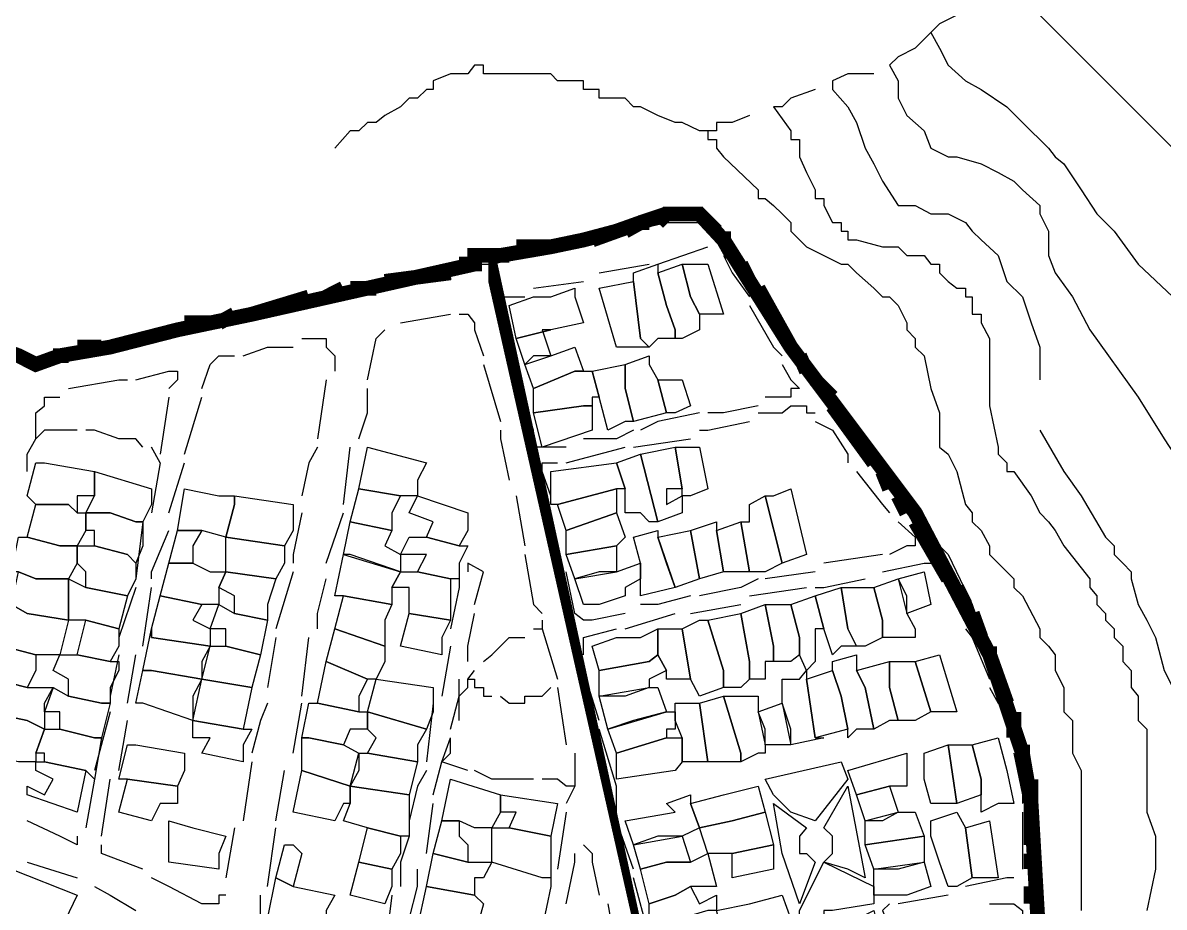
# Model space of a CAD drawing. Header units: millimetres. Extents: x -3588 to 75209, y -3737 to 38254.
# Drawn here: x 3563.7 to 3750.2, y 20290.3 to 20434.7 of the extents above; entities that cross this region are included whole.
import ezdxf

# ---------------------------------------------------------------- set-up
doc = ezdxf.new("R2010")
doc.units = ezdxf.units.MM
doc.layers.add('P', color=253, linetype='Continuous')

msp = doc.modelspace()

# ---------------------------------------------------------------- linework, layer by layer
at = {"layer": 'P'}
for points in [[(3754.14, 20411.643), (3748.779, 20417.004), (3742.009, 20423.774), (3738.056, 20427.727), (3733.815, 20431.968), (3729.862, 20435.921), (3728.454, 20437.329), (3725.637, 20439.858), (3721.685, 20438.737), (3720.276, 20437.329), (3716.323, 20435.921), (3713.491, 20434.496), (3712.082, 20433.088)], [(3712.082, 20433.088), (3710.962, 20431.968), (3709.538, 20430.544), (3706.721, 20429.135), (3705.313, 20427.727), (3706.721, 20425.182), (3706.721, 20422.366), (3708.129, 20419.533), (3710.962, 20417.004), (3712.082, 20414.172), (3714.915, 20412.763), (3716.323, 20412.763), (3720.276, 20411.643), (3723.093, 20410.219), (3725.637, 20408.81), (3727.046, 20407.402), (3729.862, 20404.858), (3729.862, 20403.449), (3731.287, 20400.633), (3731.287, 20396.68), (3732.407, 20393.847), (3735.24, 20389.894), (3738.056, 20384.533)], [(3712.082, 20433.088), (3713.491, 20430.544), (3714.915, 20427.727), (3717.732, 20425.182), (3720.276, 20423.774), (3724.501, 20420.957), (3727.046, 20418.413), (3731.287, 20414.172), (3732.407, 20412.763), (3733.815, 20411.643), (3736.648, 20407.402), (3739.177, 20403.449), (3742.009, 20400.633), (3745.962, 20395.271), (3751.611, 20389.894)], [(3675.674, 20417.004), (3674.266, 20417.004), (3671.433, 20418.413), (3670.313, 20418.413), (3667.48, 20419.533), (3664.663, 20420.957), (3663.527, 20420.957), (3662.119, 20422.366), (3660.71, 20422.366), (3659.302, 20422.366), (3657.878, 20422.366), (3657.878, 20423.774), (3656.757, 20423.774), (3655.349, 20423.774), (3655.349, 20425.182), (3653.941, 20425.182), (3652.516, 20425.182), (3651.108, 20425.182), (3649.988, 20426.319), (3648.564, 20426.319), (3647.155, 20426.319), (3645.747, 20426.319), (3644.339, 20426.319), (3643.202, 20426.319), (3641.794, 20426.319), (3638.977, 20426.319), (3638.977, 20427.727), (3637.553, 20427.727), (3636.433, 20426.319), (3635.024, 20426.319), (3633.616, 20426.319), (3630.783, 20425.182), (3630.783, 20423.774), (3629.663, 20423.774), (3628.239, 20422.366), (3626.831, 20422.366), (3625.422, 20420.957), (3622.878, 20419.533), (3621.469, 20418.413), (3620.061, 20418.413), (3618.653, 20417.004), (3617.228, 20417.004), (3614.7, 20414.172)], [(3702.768, 20426.319), (3699.951, 20426.319), (3698.527, 20426.319), (3695.999, 20425.182), (3695.999, 20423.774), (3698.527, 20420.957), (3699.951, 20418.413), (3701.36, 20414.172), (3702.768, 20411.643), (3704.176, 20408.81), (3706.721, 20404.858), (3709.538, 20404.858), (3712.082, 20403.449), (3714.915, 20403.449), (3717.732, 20402.041), (3718.852, 20400.633), (3720.276, 20399.208), (3723.093, 20396.68), (3724.501, 20392.439), (3727.046, 20389.894), (3728.454, 20385.669), (3729.862, 20381.716), (3729.862, 20376.355)], [(3693.166, 20423.774), (3689.213, 20422.366), (3687.805, 20420.957), (3686.396, 20420.957), (3689.213, 20417.004), (3689.213, 20415.596), (3690.637, 20415.596), (3690.637, 20412.763), (3691.758, 20410.219), (3693.166, 20407.402), (3693.166, 20405.994), (3694.59, 20405.994), (3694.59, 20404.858), (3695.999, 20402.041), (3697.407, 20402.041), (3697.407, 20400.633), (3698.527, 20400.633), (3698.527, 20399.208), (3699.951, 20399.208), (3704.176, 20398.088), (3706.721, 20398.088), (3708.129, 20396.68), (3709.538, 20396.68), (3710.962, 20396.68), (3712.082, 20395.271), (3713.491, 20395.271), (3713.491, 20393.847), (3714.915, 20392.439), (3716.323, 20391.318), (3717.732, 20391.318), (3717.732, 20389.894), (3718.852, 20389.894), (3718.852, 20388.486), (3718.852, 20387.077), (3720.276, 20387.077), (3720.276, 20385.669), (3721.685, 20383.125), (3721.685, 20381.716), (3721.685, 20380.308), (3721.685, 20378.884), (3721.685, 20377.763), (3721.685, 20376.355), (3721.685, 20372.114), (3723.093, 20365.344), (3723.093, 20364.208), (3724.501, 20362.8), (3724.501, 20361.391), (3725.637, 20361.391), (3728.454, 20357.439), (3729.862, 20354.622), (3731.287, 20353.198), (3732.407, 20351.789), (3733.815, 20349.245), (3738.056, 20343.883), (3738.056, 20342.475), (3739.177, 20341.067), (3739.177, 20339.658), (3740.601, 20338.234), (3740.601, 20337.114), (3742.009, 20335.706), (3742.009, 20334.297), (3743.418, 20332.873), (3743.418, 20331.465), (3743.418, 20330.344), (3744.826, 20328.92), (3744.826, 20327.512), (3744.826, 20326.103), (3745.962, 20324.695), (3745.962, 20323.559), (3745.962, 20322.15), (3745.962, 20320.742), (3747.37, 20319.334), (3747.37, 20317.909), (3747.37, 20315.381), (3747.37, 20313.972), (3747.37, 20312.548), (3747.37, 20310.02), (3747.37, 20305.779), (3748.779, 20301.826), (3748.779, 20299.009), (3748.779, 20296.464), (3747.37, 20289.695)], [(3682.443, 20419.533), (3679.627, 20418.413), (3678.202, 20418.413), (3677.082, 20418.413), (3677.082, 20417.004), (3675.674, 20417.004)], [(3675.674, 20417.004), (3675.674, 20415.596), (3677.082, 20415.596), (3677.082, 20414.172), (3678.202, 20412.763), (3683.852, 20407.402), (3683.852, 20405.994), (3684.988, 20405.994), (3686.396, 20404.858), (3687.805, 20403.449), (3689.213, 20402.041), (3689.213, 20400.633), (3691.758, 20398.088), (3697.407, 20395.271), (3698.527, 20395.271), (3699.951, 20393.847), (3702.768, 20391.318), (3704.176, 20389.894), (3705.313, 20389.894), (3706.721, 20388.486), (3708.129, 20385.669), (3708.129, 20384.533), (3709.538, 20383.125), (3709.538, 20381.716), (3710.962, 20380.308), (3712.082, 20374.947), (3713.491, 20370.994), (3713.491, 20369.569), (3713.491, 20368.161), (3713.491, 20365.344), (3714.915, 20364.208), (3716.323, 20361.391), (3717.732, 20356.03), (3718.852, 20354.622), (3718.852, 20353.198), (3720.276, 20351.789), (3721.685, 20349.245), (3721.685, 20347.836), (3724.501, 20345.02), (3725.637, 20343.883), (3725.637, 20342.475), (3727.046, 20341.067), (3729.862, 20335.706), (3729.862, 20334.297), (3731.287, 20332.873), (3732.407, 20331.465), (3732.407, 20328.92), (3733.815, 20326.103), (3733.815, 20324.695), (3733.815, 20322.15), (3735.24, 20320.742), (3735.24, 20319.334), (3735.24, 20317.909), (3735.24, 20315.381), (3736.648, 20312.548), (3736.648, 20308.595), (3736.648, 20307.187), (3736.648, 20303.234), (3736.648, 20301.826), (3736.648, 20299.009), (3736.648, 20297.585), (3736.648, 20289.695)], [(3563.04, 20380.308), (3565.856, 20378.884), (3569.809, 20380.308), (3578.003, 20381.716), (3589.014, 20384.533), (3601.145, 20387.077), (3611.867, 20389.894), (3628.239, 20393.847), (3635.024, 20395.271), (3640.386, 20395.271), (3656.757, 20399.208), (3668.888, 20402.041), (3672.841, 20402.041)], [(3672.841, 20402.041), (3675.674, 20402.041), (3678.202, 20399.208), (3682.443, 20393.847), (3686.396, 20387.077), (3689.213, 20381.716), (3694.59, 20374.947), (3701.36, 20364.208), (3709.538, 20354.622), (3710.962, 20351.789), (3712.082, 20350.669), (3714.915, 20347.836), (3718.852, 20339.658), (3721.685, 20331.465), (3725.637, 20322.15), (3727.046, 20315.381), (3728.454, 20307.187), (3728.454, 20296.464), (3729.862, 20282.909)], [(3667.48, 20395.271), (3675.674, 20398.088)], [(3678.202, 20396.68), (3679.627, 20393.847), (3682.443, 20389.894)], [(3657.878, 20393.847), (3666.072, 20395.271)], [(3667.48, 20383.125), (3666.072, 20381.716), (3664.663, 20383.125), (3663.527, 20392.439), (3663.527, 20393.847), (3667.48, 20395.271), (3667.48, 20393.847), (3668.888, 20388.486), (3670.313, 20384.533), (3670.313, 20383.125), (3667.48, 20383.125)], [(3671.433, 20383.125), (3670.313, 20383.125), (3670.313, 20384.533), (3668.888, 20388.486), (3667.48, 20393.847), (3671.433, 20395.271), (3672.841, 20389.894), (3674.266, 20387.077), (3674.266, 20384.533), (3671.433, 20383.125)], [(3678.202, 20387.077), (3674.266, 20387.077), (3672.841, 20389.894), (3671.433, 20395.271), (3675.674, 20395.271), (3678.202, 20387.077)], [(3647.155, 20391.318), (3655.349, 20392.439)], [(3663.527, 20381.716), (3660.71, 20381.716), (3657.878, 20391.318), (3663.527, 20392.439), (3664.663, 20383.125), (3666.072, 20381.716), (3663.527, 20381.716)], [(3647.155, 20389.894), (3649.988, 20389.894), (3653.941, 20391.318), (3653.941, 20389.894), (3655.349, 20385.669), (3649.988, 20384.533), (3644.339, 20383.125), (3643.202, 20388.486), (3647.155, 20389.894)], [(3643.202, 20384.533), (3641.794, 20388.486), (3641.794, 20389.894), (3643.202, 20389.894), (3645.747, 20389.894)], [(3682.443, 20388.486), (3686.396, 20381.716), (3687.805, 20380.308)], [(3625.422, 20385.669), (3633.616, 20387.077)], [(3635.024, 20387.077), (3636.433, 20387.077), (3637.553, 20385.669), (3637.553, 20384.533), (3638.977, 20380.308)], [(3609.338, 20383.125), (3611.867, 20383.125), (3613.291, 20383.125), (3613.291, 20381.716), (3614.7, 20380.308), (3614.7, 20378.884), (3614.7, 20377.763)], [(3620.061, 20376.355), (3621.469, 20383.125), (3622.878, 20384.533)], [(3645.747, 20373.522), (3643.202, 20383.125)], [(3647.155, 20380.308), (3645.747, 20378.884), (3644.339, 20383.125), (3649.988, 20384.533), (3648.564, 20384.533), (3649.988, 20380.308), (3647.155, 20380.308)], [(3738.056, 20384.533), (3745.962, 20373.522), (3750.187, 20366.753), (3752.732, 20362.8), (3755.564, 20356.03), (3758.381, 20349.245), (3760.926, 20342.475), (3762.334, 20335.706), (3766.287, 20326.103), (3767.695, 20323.559), (3766.287, 20319.334), (3767.695, 20317.909)], [(3599.736, 20380.308), (3603.689, 20381.716), (3607.914, 20381.716)], [(3655.349, 20377.763), (3653.941, 20377.763), (3647.155, 20374.947), (3645.747, 20378.884), (3649.988, 20380.308), (3653.941, 20381.716), (3655.349, 20377.763)], [(3592.967, 20374.947), (3594.375, 20378.884), (3595.783, 20380.308), (3598.328, 20380.308)], [(3667.48, 20376.355), (3668.888, 20370.994), (3663.527, 20369.569), (3662.119, 20374.947), (3662.119, 20377.763), (3662.119, 20378.884), (3666.072, 20380.308), (3666.072, 20378.884), (3667.48, 20376.355)], [(3582.228, 20376.355), (3587.589, 20377.763), (3589.014, 20377.763), (3589.014, 20376.355), (3587.589, 20374.947)], [(3638.977, 20378.884), (3641.794, 20369.569)], [(3656.757, 20373.522), (3656.757, 20372.114), (3655.349, 20372.114), (3647.155, 20370.994), (3647.155, 20374.947), (3653.941, 20377.763), (3655.349, 20377.763), (3656.757, 20377.763), (3657.878, 20373.522), (3656.757, 20373.522)], [(3662.119, 20369.569), (3659.302, 20368.161), (3657.878, 20373.522), (3656.757, 20377.763), (3662.119, 20378.884), (3662.119, 20377.763), (3662.119, 20374.947), (3663.527, 20369.569), (3662.119, 20369.569)], [(3687.805, 20378.884), (3689.213, 20376.355), (3690.637, 20374.947), (3689.213, 20374.947), (3689.213, 20373.522), (3687.805, 20373.522), (3684.988, 20373.522)], [(3571.218, 20374.947), (3579.412, 20376.355), (3580.82, 20376.355)], [(3613.291, 20376.355), (3611.867, 20366.753)], [(3670.313, 20370.994), (3668.888, 20370.994), (3667.48, 20376.355), (3671.433, 20376.355), (3672.841, 20372.114), (3670.313, 20370.994)], [(3618.653, 20366.753), (3620.061, 20370.994), (3620.061, 20374.947)], [(3565.856, 20366.753), (3565.856, 20370.994), (3567.265, 20372.114), (3567.265, 20373.522), (3568.689, 20373.522), (3569.809, 20373.522)], [(3587.589, 20373.522), (3586.181, 20364.208)], [(3590.134, 20364.208), (3592.967, 20373.522)], [(3649.988, 20365.344), (3648.564, 20365.344), (3647.155, 20365.344), (3647.155, 20366.753), (3647.155, 20368.161), (3645.747, 20372.114)], [(3656.757, 20370.994), (3656.757, 20368.161), (3648.564, 20365.344), (3647.155, 20370.994), (3655.349, 20372.114), (3656.757, 20372.114), (3656.757, 20370.994)], [(3683.852, 20372.114), (3678.202, 20370.994), (3675.674, 20370.994)], [(3683.852, 20370.994), (3684.988, 20370.994), (3686.396, 20370.994), (3687.805, 20370.994), (3689.213, 20372.114), (3690.637, 20372.114), (3691.758, 20372.114), (3691.758, 20370.994), (3693.166, 20370.994)], [(3674.266, 20370.994), (3667.48, 20369.569), (3664.663, 20368.161)], [(3572.642, 20368.161), (3571.218, 20368.161), (3569.809, 20368.161), (3567.265, 20368.161), (3565.856, 20366.753)], [(3583.364, 20365.344), (3582.228, 20366.753), (3579.412, 20366.753), (3575.459, 20368.161), (3574.05, 20368.161)], [(3641.794, 20368.161), (3641.794, 20366.753), (3643.202, 20359.983)], [(3663.527, 20368.161), (3660.71, 20366.753), (3655.349, 20366.753)], [(3674.266, 20368.161), (3675.674, 20368.161), (3682.443, 20369.569)], [(3693.166, 20369.569), (3695.999, 20368.161), (3698.527, 20364.208), (3698.527, 20362.8)], [(3729.862, 20368.161), (3733.815, 20361.391), (3736.648, 20357.439), (3740.601, 20350.669), (3742.009, 20349.245), (3742.009, 20347.836), (3743.418, 20346.428), (3744.826, 20345.02), (3744.826, 20343.883), (3745.962, 20339.658), (3747.37, 20337.114), (3748.779, 20334.297), (3750.187, 20328.92), (3751.611, 20326.103)], [(3564.448, 20361.391), (3564.448, 20364.208), (3565.856, 20366.753)], [(3663.527, 20365.344), (3672.841, 20366.753)], [(3586.181, 20362.8), (3584.773, 20365.344)], [(3611.867, 20365.344), (3610.459, 20362.8), (3609.338, 20357.439)], [(3616.108, 20356.03), (3617.228, 20365.344)], [(3628.239, 20359.983), (3628.239, 20357.439), (3625.422, 20357.439), (3618.653, 20358.559), (3620.061, 20365.344), (3629.663, 20362.8), (3628.239, 20359.983)], [(3652.516, 20365.344), (3649.988, 20365.344)], [(3652.516, 20362.8), (3662.119, 20365.344)], [(3666.072, 20353.198), (3664.663, 20354.622), (3662.119, 20354.622), (3662.119, 20358.559), (3660.71, 20362.8), (3664.663, 20364.208), (3667.48, 20353.198), (3666.072, 20353.198)], [(3670.313, 20358.559), (3668.888, 20358.559), (3668.888, 20356.03), (3671.433, 20357.439), (3671.433, 20354.622), (3667.48, 20353.198), (3664.663, 20364.208), (3670.313, 20365.344), (3671.433, 20358.559), (3670.313, 20358.559)], [(3672.841, 20357.439), (3671.433, 20357.439), (3671.433, 20358.559), (3670.313, 20365.344), (3674.266, 20365.344), (3675.674, 20358.559), (3672.841, 20357.439)], [(3575.459, 20357.439), (3572.642, 20357.439), (3572.642, 20354.622), (3571.218, 20356.03), (3565.856, 20356.03), (3564.448, 20357.439), (3565.856, 20362.8), (3567.265, 20362.8), (3575.459, 20361.391), (3575.459, 20357.439)], [(3586.181, 20362.8), (3584.773, 20354.622)], [(3587.589, 20354.622), (3590.134, 20362.8)], [(3649.988, 20357.439), (3648.564, 20361.391), (3648.564, 20362.8), (3651.108, 20362.8)], [(3649.988, 20361.391), (3660.71, 20362.8), (3662.119, 20358.559), (3660.71, 20358.559), (3651.108, 20356.03), (3649.988, 20356.03), (3649.988, 20361.391)], [(3584.773, 20356.03), (3583.364, 20353.198), (3582.228, 20353.198), (3578.003, 20354.622), (3574.05, 20354.622), (3575.459, 20357.439), (3575.459, 20361.391), (3584.773, 20358.559), (3584.773, 20356.03)], [(3699.951, 20361.391), (3704.176, 20356.03), (3705.313, 20354.622)], [(3595.783, 20357.439), (3598.328, 20357.439), (3598.328, 20356.03), (3596.904, 20350.669), (3592.967, 20351.789), (3589.014, 20351.789), (3590.134, 20358.559), (3595.783, 20357.439)], [(3607.914, 20351.789), (3606.506, 20349.245), (3596.904, 20350.669), (3598.328, 20356.03), (3598.328, 20357.439), (3607.914, 20356.03), (3607.914, 20351.789)], [(3624.014, 20354.622), (3624.014, 20351.789), (3617.228, 20353.198), (3618.653, 20358.559), (3625.422, 20357.439), (3624.014, 20354.622)], [(3636.433, 20351.789), (3635.024, 20349.245), (3629.663, 20350.669), (3630.783, 20353.198), (3626.831, 20354.622), (3628.239, 20357.439), (3636.433, 20354.622), (3636.433, 20351.789)], [(3644.339, 20357.439), (3645.747, 20349.245)], [(3660.71, 20354.622), (3652.516, 20351.789), (3651.108, 20356.03), (3660.71, 20358.559), (3660.71, 20354.622)], [(3684.988, 20345.02), (3682.443, 20345.02), (3681.035, 20353.198), (3682.443, 20353.198), (3682.443, 20356.03), (3684.988, 20357.439), (3687.805, 20346.428), (3684.988, 20345.02)], [(3686.396, 20357.439), (3689.213, 20358.559), (3691.758, 20347.836), (3687.805, 20346.428), (3684.988, 20357.439), (3686.396, 20357.439)], [(3572.642, 20354.622), (3574.05, 20354.622), (3574.05, 20351.789), (3572.642, 20349.245), (3569.809, 20349.245), (3564.448, 20350.669), (3565.856, 20356.03), (3571.218, 20356.03), (3572.642, 20354.622)], [(3583.364, 20349.245), (3582.228, 20346.428), (3580.82, 20347.836), (3575.459, 20349.245), (3575.459, 20351.789), (3574.05, 20351.789), (3574.05, 20354.622), (3578.003, 20354.622), (3582.228, 20353.198), (3583.364, 20353.198), (3583.364, 20349.245)], [(3583.364, 20353.198), (3582.228, 20343.883)], [(3609.338, 20354.622), (3607.914, 20347.836), (3607.914, 20346.428)], [(3613.291, 20346.428), (3616.108, 20354.622)], [(3625.422, 20346.428), (3625.422, 20345.02), (3617.228, 20347.836), (3616.108, 20347.836), (3617.228, 20353.198), (3624.014, 20351.789), (3622.878, 20349.245), (3625.422, 20347.836), (3625.422, 20346.428)], [(3651.108, 20346.428), (3649.988, 20354.622)], [(3660.71, 20349.245), (3652.516, 20347.836), (3652.516, 20351.789), (3660.71, 20354.622), (3662.119, 20350.669), (3660.71, 20349.245)], [(3677.082, 20351.789), (3678.202, 20345.02), (3674.266, 20343.883), (3672.841, 20351.789), (3677.082, 20353.198), (3677.082, 20351.789)], [(3681.035, 20345.02), (3678.202, 20345.02), (3677.082, 20351.789), (3681.035, 20353.198), (3682.443, 20345.02), (3681.035, 20345.02)], [(3706.721, 20353.198), (3709.538, 20350.669), (3709.538, 20349.245), (3708.129, 20349.245), (3705.313, 20347.836)], [(3584.773, 20343.883), (3584.773, 20345.02), (3587.589, 20351.789)], [(3591.542, 20349.245), (3591.542, 20346.428), (3587.589, 20346.428), (3589.014, 20351.789), (3592.967, 20351.789), (3591.542, 20349.245)], [(3667.48, 20350.669), (3670.313, 20342.475), (3664.663, 20341.067), (3664.663, 20343.883), (3664.663, 20346.428), (3663.527, 20350.669), (3667.48, 20351.789), (3667.48, 20350.669)], [(3668.888, 20346.428), (3667.48, 20350.669), (3672.841, 20351.789), (3674.266, 20343.883), (3670.313, 20342.475), (3668.888, 20346.428)], [(3572.642, 20346.428), (3571.218, 20343.883), (3565.856, 20343.883), (3563.04, 20345.02), (3561.903, 20345.02), (3563.04, 20350.669), (3564.448, 20350.669), (3569.809, 20349.245), (3572.642, 20349.245), (3572.642, 20346.428)], [(3606.506, 20346.428), (3605.097, 20343.883), (3596.904, 20345.02), (3596.904, 20350.669), (3606.506, 20349.245), (3606.506, 20346.428)], [(3635.024, 20346.428), (3635.024, 20343.883), (3633.616, 20343.883), (3628.239, 20345.02), (3629.663, 20347.836), (3625.422, 20347.836), (3626.831, 20350.669), (3629.663, 20350.669), (3635.024, 20349.245), (3636.433, 20349.245), (3635.024, 20346.428)], [(3582.228, 20343.883), (3580.82, 20341.067), (3574.05, 20342.475), (3574.05, 20345.02), (3572.642, 20346.428), (3572.642, 20349.245), (3575.459, 20349.245), (3580.82, 20347.836), (3582.228, 20346.428), (3582.228, 20343.883)], [(3624.014, 20342.475), (3624.014, 20339.658), (3616.108, 20341.067), (3614.7, 20341.067), (3616.108, 20347.836), (3625.422, 20345.02), (3624.014, 20342.475)], [(3645.747, 20347.836), (3647.155, 20339.658), (3648.564, 20338.234)], [(3657.878, 20345.02), (3653.941, 20343.883), (3652.516, 20347.836), (3660.71, 20349.245), (3660.71, 20345.02), (3657.878, 20345.02)], [(3704.176, 20347.836), (3694.59, 20346.428)], [(3594.375, 20345.02), (3596.904, 20345.02), (3595.783, 20342.475), (3595.783, 20339.658), (3592.967, 20339.658), (3586.181, 20341.067), (3587.589, 20346.428), (3591.542, 20346.428), (3594.375, 20345.02)], [(3637.553, 20339.658), (3638.977, 20345.02), (3636.433, 20346.428), (3636.433, 20345.02)], [(3657.878, 20339.658), (3655.349, 20339.658), (3653.941, 20343.883), (3660.71, 20345.02), (3664.663, 20346.428), (3664.663, 20343.883), (3662.119, 20342.475), (3662.119, 20341.067), (3657.878, 20339.658)], [(3704.176, 20345.02), (3710.962, 20346.428), (3712.082, 20346.428)], [(3571.218, 20339.658), (3571.218, 20337.114), (3564.448, 20338.234), (3561.903, 20339.658), (3563.04, 20345.02), (3565.856, 20343.883), (3571.218, 20343.883), (3571.218, 20339.658)], [(3574.05, 20342.475), (3580.82, 20341.067), (3579.412, 20335.706), (3574.05, 20337.114), (3571.218, 20337.114), (3571.218, 20343.883), (3574.05, 20342.475)], [(3603.689, 20339.658), (3603.689, 20337.114), (3598.328, 20338.234), (3598.328, 20341.067), (3595.783, 20342.475), (3596.904, 20345.02), (3605.097, 20343.883), (3603.689, 20339.658)], [(3607.914, 20345.02), (3605.097, 20335.706)], [(3611.867, 20335.706), (3611.867, 20338.234), (3613.291, 20343.883)], [(3628.239, 20345.02), (3633.616, 20343.883), (3633.616, 20337.114), (3626.831, 20338.234), (3626.831, 20342.475), (3624.014, 20342.475), (3625.422, 20345.02), (3628.239, 20345.02)], [(3635.024, 20343.883), (3635.024, 20342.475), (3633.616, 20335.706)], [(3655.349, 20337.114), (3653.941, 20338.234), (3652.516, 20345.02)], [(3683.852, 20343.883), (3681.035, 20342.475), (3674.266, 20341.067)], [(3693.166, 20345.02), (3684.988, 20343.883)], [(3693.166, 20342.475), (3694.59, 20342.475), (3701.36, 20343.883)], [(3708.129, 20338.234), (3709.538, 20335.706), (3709.538, 20334.297), (3704.176, 20334.297), (3704.176, 20337.114), (3702.768, 20342.475), (3706.721, 20343.883), (3708.129, 20338.234)], [(3708.129, 20341.067), (3706.721, 20343.883), (3710.962, 20345.02), (3712.082, 20339.658), (3708.129, 20338.234), (3708.129, 20341.067)], [(3713.491, 20345.02), (3716.323, 20339.658), (3717.732, 20337.114)], [(3582.228, 20342.475), (3579.412, 20334.297)], [(3583.364, 20332.873), (3584.773, 20342.475)], [(3682.443, 20341.067), (3691.758, 20342.475)], [(3697.407, 20332.873), (3695.999, 20331.465), (3694.59, 20335.706), (3693.166, 20341.067), (3697.407, 20342.475), (3698.527, 20335.706), (3699.951, 20332.873), (3697.407, 20332.873)], [(3701.36, 20332.873), (3699.951, 20332.873), (3698.527, 20335.706), (3697.407, 20342.475), (3702.768, 20342.475), (3704.176, 20337.114), (3704.176, 20334.297), (3701.36, 20332.873)], [(3594.375, 20334.297), (3594.375, 20332.873), (3584.773, 20334.297), (3584.773, 20335.706), (3586.181, 20341.067), (3592.967, 20339.658), (3591.542, 20337.114), (3594.375, 20335.706), (3594.375, 20334.297)], [(3622.878, 20337.114), (3622.878, 20332.873), (3614.7, 20335.706), (3616.108, 20341.067), (3624.014, 20339.658), (3622.878, 20337.114)], [(3672.841, 20341.067), (3667.48, 20339.658), (3664.663, 20339.658)], [(3693.166, 20335.706), (3693.166, 20330.344), (3691.758, 20328.92), (3690.637, 20331.465), (3690.637, 20334.297), (3689.213, 20339.658), (3693.166, 20341.067), (3694.59, 20335.706), (3693.166, 20335.706)], [(3564.448, 20338.234), (3571.218, 20337.114), (3569.809, 20331.465), (3565.856, 20331.465), (3560.495, 20332.873), (3561.903, 20339.658), (3564.448, 20338.234)], [(3602.553, 20331.465), (3596.904, 20332.873), (3596.904, 20335.706), (3594.375, 20335.706), (3595.783, 20339.658), (3598.328, 20338.234), (3603.689, 20337.114), (3602.553, 20331.465)], [(3632.192, 20334.297), (3632.192, 20331.465), (3625.422, 20332.873), (3626.831, 20338.234), (3633.616, 20337.114), (3632.192, 20334.297)], [(3636.433, 20330.344), (3636.433, 20332.873), (3637.553, 20338.234)], [(3662.119, 20338.234), (3656.757, 20337.114), (3655.349, 20337.114)], [(3662.119, 20335.706), (3670.313, 20338.234)], [(3672.841, 20338.234), (3681.035, 20339.658)], [(3681.035, 20326.103), (3678.202, 20326.103), (3678.202, 20328.92), (3675.674, 20337.114), (3681.035, 20338.234), (3682.443, 20330.344), (3682.443, 20327.512), (3681.035, 20326.103)], [(3683.852, 20327.512), (3682.443, 20327.512), (3682.443, 20330.344), (3681.035, 20338.234), (3684.988, 20339.658), (3686.396, 20332.873), (3686.396, 20330.344), (3684.988, 20330.344), (3684.988, 20327.512), (3683.852, 20327.512)], [(3689.213, 20330.344), (3686.396, 20330.344), (3686.396, 20332.873), (3684.988, 20339.658), (3689.213, 20339.658), (3690.637, 20334.297), (3690.637, 20331.465), (3689.213, 20330.344)], [(3579.412, 20332.873), (3578.003, 20330.344), (3572.642, 20331.465), (3574.05, 20337.114), (3579.412, 20335.706), (3579.412, 20332.873)], [(3648.564, 20337.114), (3648.564, 20335.706)], [(3674.266, 20337.114), (3675.674, 20337.114), (3678.202, 20328.92), (3678.202, 20326.103), (3674.266, 20324.695), (3672.841, 20327.512), (3671.433, 20335.706), (3674.266, 20337.114)], [(3592.967, 20330.344), (3592.967, 20327.512), (3584.773, 20328.92), (3583.364, 20328.92), (3584.773, 20335.706), (3584.773, 20334.297), (3594.375, 20332.873), (3592.967, 20330.344)], [(3622.878, 20330.344), (3621.469, 20327.512), (3620.061, 20327.512), (3613.291, 20330.344), (3614.7, 20335.706), (3622.878, 20332.873), (3622.878, 20330.344)], [(3647.155, 20335.706), (3648.564, 20335.706)], [(3648.564, 20335.706), (3651.108, 20327.512)], [(3655.349, 20331.465), (3655.349, 20334.297), (3660.71, 20335.706)], [(3660.71, 20334.297), (3664.663, 20334.297), (3667.48, 20335.706), (3667.48, 20331.465), (3666.072, 20330.344), (3657.878, 20328.92), (3656.757, 20332.873), (3660.71, 20334.297)], [(3668.888, 20327.512), (3668.888, 20328.92), (3667.48, 20331.465), (3667.48, 20335.706), (3671.433, 20335.706), (3672.841, 20327.512), (3668.888, 20327.512)], [(3717.732, 20335.706), (3718.852, 20334.297), (3721.685, 20327.512)], [(3565.856, 20328.92), (3564.448, 20326.103), (3559.087, 20327.512), (3560.495, 20330.344), (3560.495, 20332.873), (3565.856, 20331.465), (3565.856, 20328.92)], [(3596.904, 20332.873), (3602.553, 20331.465), (3601.145, 20326.103), (3592.967, 20327.512), (3594.375, 20332.873), (3596.904, 20332.873)], [(3605.097, 20334.297), (3603.689, 20326.103)], [(3609.338, 20324.695), (3610.459, 20334.297)], [(3633.616, 20332.873), (3632.192, 20324.695)], [(3638.977, 20330.344), (3640.386, 20331.465), (3641.794, 20332.873), (3643.202, 20334.297), (3644.339, 20334.297), (3645.747, 20334.297)], [(3578.003, 20326.103), (3578.003, 20323.559), (3576.579, 20323.559), (3571.218, 20324.695), (3571.218, 20327.512), (3568.689, 20328.92), (3569.809, 20331.465), (3572.642, 20331.465), (3578.003, 20330.344), (3579.412, 20330.344), (3579.412, 20328.92), (3578.003, 20326.103)], [(3579.412, 20331.465), (3578.003, 20324.695), (3578.003, 20323.559)], [(3580.82, 20323.559), (3582.228, 20331.465)], [(3662.119, 20324.695), (3657.878, 20324.695), (3657.878, 20328.92), (3666.072, 20330.344), (3667.48, 20331.465), (3668.888, 20328.92), (3666.072, 20327.512), (3666.072, 20326.103), (3662.119, 20324.695)], [(3699.951, 20319.334), (3698.527, 20317.909), (3698.527, 20319.334), (3697.407, 20324.695), (3695.999, 20328.92), (3695.999, 20330.344), (3699.951, 20331.465), (3699.951, 20328.92), (3701.36, 20326.103), (3702.768, 20319.334), (3699.951, 20319.334)], [(3713.491, 20322.15), (3712.082, 20322.15), (3709.538, 20330.344), (3713.491, 20331.465), (3716.323, 20322.15), (3713.491, 20322.15)], [(3591.542, 20324.695), (3591.542, 20320.742), (3583.364, 20323.559), (3582.228, 20323.559), (3583.364, 20328.92), (3584.773, 20328.92), (3592.967, 20327.512), (3591.542, 20324.695)], [(3618.653, 20324.695), (3618.653, 20322.15), (3611.867, 20323.559), (3613.291, 20330.344), (3620.061, 20327.512), (3618.653, 20324.695)], [(3636.433, 20327.512), (3637.553, 20328.92)], [(3657.878, 20320.742), (3655.349, 20328.92)], [(3689.213, 20319.334), (3687.805, 20323.559), (3687.805, 20327.512), (3690.637, 20327.512), (3691.758, 20328.92), (3691.758, 20327.512), (3693.166, 20317.909), (3694.59, 20317.909), (3689.213, 20316.789), (3689.213, 20319.334)], [(3697.407, 20324.695), (3698.527, 20319.334), (3693.166, 20317.909), (3691.758, 20327.512), (3695.999, 20328.92), (3697.407, 20324.695)], [(3705.313, 20320.742), (3702.768, 20319.334), (3701.36, 20326.103), (3699.951, 20328.92), (3705.313, 20330.344), (3705.313, 20326.103), (3706.721, 20320.742), (3705.313, 20320.742)], [(3709.538, 20320.742), (3706.721, 20320.742), (3705.313, 20326.103), (3705.313, 20330.344), (3709.538, 20330.344), (3712.082, 20322.15), (3709.538, 20320.742)], [(3564.448, 20320.742), (3557.678, 20322.15), (3559.087, 20327.512), (3564.448, 20326.103), (3568.689, 20326.103), (3567.265, 20322.15), (3567.265, 20320.742), (3567.265, 20319.334), (3564.448, 20320.742)], [(3599.736, 20319.334), (3591.542, 20320.742), (3592.967, 20327.512), (3601.145, 20326.103), (3599.736, 20319.334)], [(3630.783, 20322.15), (3629.663, 20319.334), (3620.061, 20322.15), (3621.469, 20327.512), (3630.783, 20326.103), (3630.783, 20322.15)], [(3633.616, 20319.334), (3635.024, 20324.695), (3635.024, 20327.512)], [(3635.024, 20320.742), (3635.024, 20322.15), (3635.024, 20324.695), (3636.433, 20326.103), (3636.433, 20327.512)], [(3636.433, 20327.512), (3637.553, 20327.512), (3637.553, 20326.103), (3638.977, 20326.103), (3638.977, 20324.695), (3640.386, 20324.695)], [(3567.265, 20323.559), (3568.689, 20326.103), (3571.218, 20324.695), (3576.579, 20323.559), (3578.003, 20323.559), (3576.579, 20317.909), (3575.459, 20317.909), (3569.809, 20319.334), (3569.809, 20322.15), (3567.265, 20322.15), (3567.265, 20323.559)], [(3641.794, 20324.695), (3643.202, 20323.559), (3645.747, 20323.559), (3645.747, 20324.695), (3647.155, 20324.695), (3648.564, 20324.695), (3649.988, 20326.103)], [(3651.108, 20326.103), (3652.516, 20316.789)], [(3663.527, 20320.742), (3659.302, 20319.334), (3657.878, 20324.695), (3666.072, 20326.103), (3667.48, 20326.103), (3668.888, 20322.15), (3663.527, 20320.742)], [(3721.685, 20326.103), (3723.093, 20323.559), (3724.501, 20322.15), (3724.501, 20320.742), (3725.637, 20317.909)], [(3603.689, 20323.559), (3602.553, 20320.742), (3601.145, 20315.381)], [(3607.914, 20315.381), (3609.338, 20323.559)], [(3620.061, 20320.742), (3620.061, 20319.334), (3617.228, 20319.334), (3616.108, 20316.789), (3610.459, 20317.909), (3609.338, 20317.909), (3610.459, 20323.559), (3611.867, 20323.559), (3618.653, 20322.15), (3620.061, 20322.15), (3620.061, 20320.742)], [(3630.783, 20323.559), (3629.663, 20313.972)], [(3671.433, 20315.381), (3671.433, 20317.909), (3670.313, 20320.742), (3670.313, 20322.15), (3670.313, 20323.559), (3674.266, 20323.559), (3675.674, 20313.972), (3671.433, 20313.972), (3671.433, 20315.381)], [(3678.202, 20313.972), (3677.082, 20313.972), (3675.674, 20313.972), (3674.266, 20323.559), (3678.202, 20324.695), (3681.035, 20315.381), (3681.035, 20313.972), (3678.202, 20313.972)], [(3683.852, 20315.381), (3681.035, 20313.972), (3681.035, 20315.381), (3678.202, 20324.695), (3683.852, 20324.695), (3683.852, 20322.15), (3684.988, 20316.789), (3684.988, 20315.381), (3683.852, 20315.381)], [(3684.988, 20319.334), (3683.852, 20322.15), (3687.805, 20323.559), (3689.213, 20316.789), (3684.988, 20316.789), (3684.988, 20319.334)], [(3565.856, 20315.381), (3565.856, 20313.972), (3563.04, 20313.972), (3556.254, 20315.381), (3556.254, 20316.789), (3557.678, 20322.15), (3564.448, 20320.742), (3567.265, 20319.334), (3565.856, 20315.381)], [(3578.003, 20322.15), (3575.459, 20312.548)], [(3628.239, 20316.789), (3628.239, 20313.972), (3620.061, 20315.381), (3621.469, 20317.909), (3620.061, 20319.334), (3620.061, 20322.15), (3629.663, 20319.334), (3628.239, 20316.789)], [(3670.313, 20319.334), (3668.888, 20319.334), (3668.888, 20317.909), (3660.71, 20315.381), (3659.302, 20319.334), (3668.888, 20322.15), (3670.313, 20322.15), (3670.313, 20320.742), (3670.313, 20319.334)], [(3579.412, 20312.548), (3580.82, 20320.742)], [(3599.736, 20316.789), (3599.736, 20313.972), (3592.967, 20315.381), (3594.375, 20317.909), (3591.542, 20317.909), (3591.542, 20320.742), (3599.736, 20319.334), (3601.145, 20319.334), (3599.736, 20316.789)], [(3568.689, 20319.334), (3569.809, 20319.334), (3575.459, 20317.909), (3576.579, 20317.909), (3575.459, 20311.14), (3574.05, 20312.548), (3567.265, 20313.972), (3567.265, 20315.381), (3565.856, 20315.381), (3567.265, 20319.334), (3568.689, 20319.334)], [(3618.653, 20312.548), (3617.228, 20310.02), (3609.338, 20312.548), (3609.338, 20317.909), (3610.459, 20317.909), (3616.108, 20316.789), (3618.653, 20315.381), (3618.653, 20312.548)], [(3630.783, 20308.595), (3632.192, 20313.972), (3633.616, 20317.909)], [(3636.433, 20312.548), (3632.192, 20313.972), (3633.616, 20315.381), (3633.616, 20317.909)], [(3660.71, 20310.02), (3657.878, 20319.334)], [(3670.313, 20312.548), (3660.71, 20311.14), (3660.71, 20315.381), (3668.888, 20317.909), (3671.433, 20317.909), (3671.433, 20313.972), (3670.313, 20312.548)], [(3723.093, 20307.187), (3720.276, 20305.779), (3720.276, 20308.595), (3720.276, 20311.14), (3718.852, 20316.789), (3723.093, 20317.909), (3724.501, 20312.548), (3725.637, 20307.187), (3723.093, 20307.187)], [(3590.134, 20312.548), (3589.014, 20310.02), (3580.82, 20311.14), (3579.412, 20311.14), (3580.82, 20316.789), (3582.228, 20316.789), (3590.134, 20315.381), (3590.134, 20312.548)], [(3713.491, 20307.187), (3712.082, 20307.187), (3710.962, 20311.14), (3710.962, 20315.381), (3714.915, 20316.789), (3716.323, 20307.187), (3713.491, 20307.187)], [(3720.276, 20311.14), (3720.276, 20308.595), (3716.323, 20307.187), (3714.915, 20316.789), (3718.852, 20316.789), (3720.276, 20311.14)], [(3567.265, 20313.972), (3574.05, 20312.548), (3572.642, 20305.779), (3564.448, 20308.595), (3564.448, 20310.02), (3567.265, 20308.595), (3568.689, 20311.14), (3565.856, 20312.548), (3565.856, 20313.972), (3567.265, 20313.972)], [(3601.145, 20313.972), (3599.736, 20304.37)], [(3620.061, 20315.381), (3628.239, 20313.972), (3626.831, 20308.595), (3617.228, 20310.02), (3618.653, 20315.381), (3620.061, 20315.381)], [(3653.941, 20315.381), (3653.941, 20313.972), (3653.941, 20312.548), (3653.941, 20311.14), (3653.941, 20310.02), (3652.516, 20307.187)], [(3689.213, 20305.779), (3686.396, 20308.595), (3684.988, 20311.14), (3697.407, 20313.972), (3698.527, 20311.14), (3693.166, 20304.37), (3689.213, 20305.779)], [(3706.721, 20310.02), (3705.313, 20310.02), (3699.951, 20308.595), (3698.527, 20312.548), (3708.129, 20315.381), (3708.129, 20310.02), (3706.721, 20310.02)], [(3725.637, 20315.381), (3727.046, 20308.595), (3727.046, 20307.187)], [(3605.097, 20304.37), (3606.506, 20312.548)], [(3617.228, 20308.595), (3617.228, 20307.187), (3616.108, 20307.187), (3614.7, 20304.37), (3607.914, 20305.779), (3609.338, 20312.548), (3617.228, 20310.02), (3617.228, 20308.595)], [(3629.663, 20312.548), (3628.239, 20310.02), (3626.831, 20304.37)], [(3647.155, 20311.14), (3645.747, 20311.14), (3641.794, 20311.14), (3640.386, 20311.14), (3637.553, 20312.548)], [(3575.459, 20311.14), (3574.05, 20303.234)], [(3576.579, 20301.826), (3578.003, 20311.14)], [(3589.014, 20308.595), (3589.014, 20307.187), (3586.181, 20307.187), (3584.773, 20304.37), (3579.412, 20305.779), (3580.82, 20311.14), (3589.014, 20310.02), (3589.014, 20308.595)], [(3641.794, 20307.187), (3641.794, 20305.779), (3640.386, 20303.234), (3637.553, 20303.234), (3635.024, 20304.37), (3632.192, 20304.37), (3633.616, 20311.14), (3641.794, 20308.595), (3641.794, 20307.187)], [(3653.941, 20310.02), (3652.516, 20310.02), (3651.108, 20311.14), (3649.988, 20311.14), (3648.564, 20311.14)], [(3626.831, 20304.37), (3626.831, 20301.826), (3625.422, 20301.826), (3620.061, 20303.234), (3616.108, 20304.37), (3617.228, 20307.187), (3617.228, 20310.02), (3626.831, 20308.595), (3626.831, 20304.37)], [(3641.794, 20307.187), (3641.794, 20308.595), (3651.108, 20307.187), (3649.988, 20301.826), (3643.202, 20303.234), (3644.339, 20305.779), (3641.794, 20305.779), (3641.794, 20307.187)], [(3660.71, 20305.779), (3660.71, 20310.02)], [(3667.48, 20301.826), (3663.527, 20300.417), (3662.119, 20304.37), (3670.313, 20305.779), (3668.888, 20307.187), (3672.841, 20308.595), (3672.841, 20307.187), (3674.266, 20303.234), (3671.433, 20301.826), (3667.48, 20301.826)], [(3679.627, 20304.37), (3674.266, 20303.234), (3672.841, 20307.187), (3678.202, 20308.595), (3683.852, 20310.02), (3684.988, 20305.779), (3679.627, 20304.37)], [(3698.527, 20296.464), (3694.59, 20297.585), (3695.999, 20299.009), (3695.999, 20300.417), (3695.999, 20301.826), (3694.59, 20303.234), (3698.527, 20310.02), (3701.36, 20295.056), (3698.527, 20296.464)], [(3704.176, 20304.37), (3701.36, 20304.37), (3699.951, 20308.595), (3705.313, 20310.02), (3706.721, 20305.779), (3704.176, 20304.37)], [(3629.663, 20299.009), (3630.783, 20307.187)], [(3687.805, 20299.009), (3686.396, 20307.187), (3691.758, 20303.234), (3690.637, 20301.826), (3690.637, 20299.009), (3691.758, 20299.009), (3693.166, 20297.585), (3690.637, 20290.815), (3687.805, 20299.009)], [(3652.516, 20305.779), (3651.108, 20296.464)], [(3679.627, 20299.009), (3675.674, 20299.009), (3674.266, 20303.234), (3679.627, 20304.37), (3684.988, 20305.779), (3686.396, 20300.417), (3679.627, 20299.009)], [(3710.962, 20301.826), (3701.36, 20300.417), (3701.36, 20304.37), (3706.721, 20305.779), (3709.538, 20305.779), (3710.962, 20301.826)], [(3716.323, 20293.648), (3714.915, 20293.648), (3713.491, 20297.585), (3712.082, 20301.826), (3712.082, 20304.37), (3716.323, 20305.779), (3717.732, 20303.234), (3718.852, 20295.056), (3716.323, 20293.648)], [(3727.046, 20305.779), (3727.046, 20300.417), (3727.046, 20299.009), (3727.046, 20297.585), (3727.046, 20296.464)], [(3572.642, 20301.826), (3572.642, 20300.417), (3569.809, 20301.826), (3564.448, 20304.37)], [(3595.783, 20299.009), (3595.783, 20296.464), (3587.589, 20297.585), (3587.589, 20300.417), (3587.589, 20304.37), (3591.542, 20303.234), (3596.904, 20301.826), (3595.783, 20299.009)], [(3598.328, 20303.234), (3596.904, 20295.056)], [(3603.689, 20293.648), (3605.097, 20303.234)], [(3625.422, 20299.009), (3624.014, 20296.464), (3618.653, 20297.585), (3620.061, 20303.234), (3625.422, 20301.826), (3625.422, 20299.009)], [(3635.024, 20303.234), (3635.024, 20301.826), (3636.433, 20300.417), (3636.433, 20297.585), (3630.783, 20299.009), (3632.192, 20304.37), (3635.024, 20304.37), (3635.024, 20303.234)], [(3649.988, 20297.585), (3649.988, 20295.056), (3648.564, 20295.056), (3640.386, 20297.585), (3640.386, 20303.234), (3643.202, 20303.234), (3649.988, 20301.826), (3649.988, 20297.585)], [(3663.527, 20296.464), (3660.71, 20304.37)], [(3720.276, 20295.056), (3718.852, 20295.056), (3717.732, 20303.234), (3721.685, 20304.37), (3723.093, 20295.056), (3720.276, 20295.056)], [(3626.831, 20301.826), (3625.422, 20297.585), (3625.422, 20293.648)], [(3671.433, 20297.585), (3668.888, 20297.585), (3664.663, 20296.464), (3663.527, 20300.417), (3671.433, 20301.826), (3672.841, 20297.585), (3671.433, 20297.585)], [(3706.721, 20296.464), (3702.768, 20296.464), (3701.36, 20300.417), (3710.962, 20301.826), (3710.962, 20297.585), (3706.721, 20296.464)], [(3583.364, 20296.464), (3576.579, 20299.009), (3576.579, 20300.417)], [(3607.914, 20300.417), (3609.338, 20299.009), (3607.914, 20293.648), (3605.097, 20295.056), (3606.506, 20300.417), (3607.914, 20300.417)], [(3636.433, 20297.585), (3640.386, 20297.585), (3638.977, 20295.056), (3637.553, 20295.056), (3637.553, 20292.223), (3629.663, 20293.648), (3630.783, 20299.009), (3636.433, 20297.585)], [(3652.516, 20290.815), (3653.941, 20297.585), (3653.941, 20299.009)], [(3655.349, 20300.417), (3656.757, 20299.009), (3656.757, 20297.585), (3657.878, 20292.223)], [(3675.674, 20293.648), (3672.841, 20293.648), (3670.313, 20292.223), (3666.072, 20290.815), (3664.663, 20296.464), (3668.888, 20297.585), (3672.841, 20297.585), (3675.674, 20299.009), (3677.082, 20293.648), (3675.674, 20293.648)], [(3679.627, 20297.585), (3679.627, 20299.009), (3686.396, 20300.417), (3686.396, 20296.464), (3679.627, 20295.056), (3679.627, 20297.585)], [(3564.448, 20297.585), (3572.642, 20295.056)], [(3624.014, 20293.648), (3622.878, 20290.815), (3617.228, 20292.223), (3618.653, 20297.585), (3624.014, 20296.464), (3624.014, 20293.648)], [(3701.36, 20278.684), (3699.951, 20276.14), (3693.166, 20281.501), (3690.637, 20286.862), (3690.637, 20289.695), (3694.59, 20297.585), (3702.768, 20293.648), (3702.768, 20290.815), (3695.999, 20289.695), (3694.59, 20289.695), (3694.59, 20288.271), (3693.166, 20286.862), (3694.59, 20284.046), (3694.59, 20282.909), (3697.407, 20284.046), (3698.527, 20284.046), (3699.951, 20285.454), (3699.951, 20286.862), (3699.951, 20288.271), (3702.768, 20289.695), (3704.176, 20284.046), (3704.176, 20282.909), (3701.36, 20278.684)], [(3708.129, 20292.223), (3702.768, 20292.223), (3702.768, 20296.464), (3710.962, 20297.585), (3712.082, 20293.648), (3708.129, 20292.223)], [(3561.903, 20296.464), (3572.642, 20292.223), (3568.689, 20284.046)], [(3626.831, 20288.271), (3628.239, 20293.648), (3628.239, 20296.464)], [(3575.459, 20293.648), (3578.003, 20292.223), (3582.228, 20289.695)], [(3592.967, 20290.815), (3587.589, 20293.648), (3584.773, 20295.056)], [(3613.291, 20289.695), (3613.291, 20286.862), (3603.689, 20288.271), (3605.097, 20295.056), (3607.914, 20293.648), (3614.7, 20292.223), (3613.291, 20289.695)], [(3637.553, 20292.223), (3638.977, 20290.815), (3637.553, 20285.454), (3628.239, 20286.862), (3629.663, 20293.648), (3637.553, 20292.223)], [(3649.988, 20295.056), (3649.988, 20293.648), (3648.564, 20286.862)], [(3666.072, 20285.454), (3663.527, 20295.056)], [(3677.082, 20290.815), (3677.082, 20289.695), (3675.674, 20289.695), (3666.072, 20286.862), (3666.072, 20290.815), (3670.313, 20292.223), (3672.841, 20293.648), (3674.266, 20290.815), (3677.082, 20292.223), (3677.082, 20290.815)], [(3725.637, 20295.056), (3724.501, 20295.056), (3717.732, 20293.648)], [(3596.904, 20292.223), (3595.783, 20292.223), (3595.783, 20290.815), (3594.375, 20290.815), (3592.967, 20290.815)], [(3601.145, 20284.046), (3602.553, 20286.862), (3602.553, 20292.223)], [(3624.014, 20292.223), (3622.878, 20282.909)], [(3683.852, 20286.862), (3678.202, 20285.454), (3677.082, 20289.695), (3682.443, 20290.815), (3687.805, 20292.223), (3689.213, 20288.271), (3683.852, 20286.862)], [(3714.915, 20292.223), (3706.721, 20290.815)], [(3659.302, 20290.815), (3660.71, 20282.909)], [(3705.313, 20290.815), (3704.176, 20289.695), (3705.313, 20286.862), (3709.538, 20288.271)], [(3721.685, 20290.815), (3724.501, 20290.815), (3725.637, 20290.815), (3727.046, 20289.695), (3727.046, 20286.862)]]:
    msp.add_lwpolyline(points, dxfattribs=at)
for points, const_width in [([(3559.087, 20381.716), (3563.04, 20380.308), (3565.856, 20378.884), (3569.809, 20380.308), (3578.003, 20381.716), (3589.014, 20384.533), (3601.145, 20387.077), (3637.553, 20395.271), (3637.553, 20396.68), (3640.386, 20396.68), (3641.794, 20396.68), (3649.988, 20398.088), (3655.349, 20399.208), (3660.71, 20400.633), (3664.663, 20402.041), (3668.888, 20403.449), (3674.266, 20403.449), (3678.202, 20399.208), (3689.213, 20381.716), (3709.538, 20354.622), (3721.685, 20331.465), (3727.046, 20315.381), (3728.454, 20307.187), (3729.862, 20282.909)], 2.417), ([(3666.072, 20278.684), (3640.386, 20396.68), (3641.794, 20396.68), (3649.988, 20398.088), (3655.349, 20399.208), (3660.71, 20400.633), (3664.663, 20402.041), (3668.888, 20403.449), (3674.266, 20403.449), (3678.202, 20399.208), (3689.213, 20381.716), (3709.538, 20354.622), (3721.685, 20331.465), (3727.046, 20315.381), (3728.454, 20307.187), (3729.862, 20282.909)], 1.2), ([(3667.48, 20402.041), (3668.888, 20403.449), (3674.266, 20403.449), (3677.082, 20400.633)], 2.417), ([(3656.757, 20399.208), (3660.71, 20400.633)], 2.417), ([(3662.119, 20400.633), (3664.663, 20402.041), (3666.072, 20402.041)], 2.417), ([(3678.202, 20400.633), (3678.202, 20399.208), (3679.627, 20396.68)], 2.417), ([(3644.339, 20398.088), (3649.988, 20398.088), (3655.349, 20399.208)], 2.417), ([(3635.024, 20395.271), (3637.553, 20395.271), (3637.553, 20396.68)], 2.417), ([(3640.386, 20396.68), (3641.794, 20396.68), (3643.202, 20396.68)], 2.417), ([(3563.04, 20380.308), (3565.856, 20378.884), (3569.809, 20380.308), (3578.003, 20381.716), (3589.014, 20384.533), (3601.145, 20387.077), (3637.553, 20395.271), (3637.553, 20396.68), (3640.386, 20396.68), (3640.386, 20395.271), (3640.386, 20392.439), (3666.072, 20278.684), (3709.538, 20082.207)], 1.2), ([(3681.035, 20395.271), (3682.443, 20392.439)], 2.417), ([(3622.878, 20392.439), (3633.616, 20393.847)], 2.417), ([(3613.291, 20389.894), (3616.108, 20391.318)], 2.417), ([(3617.228, 20391.318), (3621.469, 20391.318)], 2.417), ([(3683.852, 20391.318), (3689.213, 20381.716)], 2.417), ([(3601.145, 20387.077), (3610.459, 20389.894)], 2.417), ([(3590.134, 20385.669), (3594.375, 20385.669)], 2.417), ([(3595.783, 20385.669), (3598.328, 20387.077)], 2.417), ([(3556.254, 20384.533), (3559.087, 20381.716), (3563.04, 20380.308), (3565.856, 20378.884)], 2.417), ([(3578.003, 20381.716), (3589.014, 20384.533)], 2.417), ([(3572.642, 20381.716), (3576.579, 20381.716)], 2.417), ([(3568.689, 20380.308), (3569.809, 20380.308), (3571.218, 20380.308)], 2.417), ([(3690.637, 20380.308), (3691.758, 20377.763)], 2.417), ([(3693.166, 20376.355), (3695.999, 20373.522)], 2.417), ([(3695.999, 20372.114), (3702.768, 20362.8)], 2.417), ([(3704.176, 20361.391), (3705.313, 20358.559)], 2.417), ([(3706.721, 20357.439), (3708.129, 20354.622)], 2.417), ([(3709.538, 20353.198), (3714.915, 20343.883)], 2.417), ([(3716.323, 20342.475), (3717.732, 20339.658)], 2.417), ([(3718.852, 20338.234), (3720.276, 20334.297)], 2.417), ([(3721.685, 20332.873), (3721.685, 20331.465), (3724.501, 20323.559)], 2.417), ([(3725.637, 20322.15), (3725.637, 20317.909)], 2.417), ([(3727.046, 20316.789), (3727.046, 20315.381), (3727.046, 20313.972)], 2.417), ([(3728.454, 20311.14), (3728.454, 20307.187), (3728.454, 20300.417)], 2.417), ([(3728.454, 20299.009), (3728.454, 20296.464)], 2.417), ([(3728.454, 20293.648), (3728.454, 20290.815)], 2.417)]:
    msp.add_lwpolyline(points, dxfattribs=dict(at, const_width=const_width))

doc.saveas('drawing.dxf')
